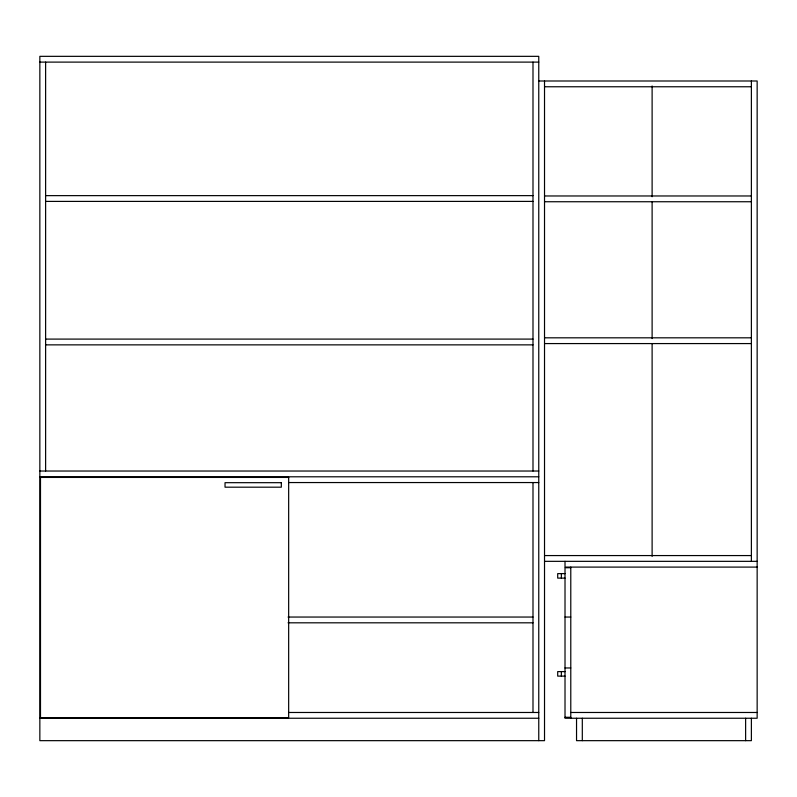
<?xml version="1.0" encoding="UTF-8"?>
<svg xmlns="http://www.w3.org/2000/svg" width="797" height="797" viewBox="0 0 797 797"><rect width="100%" height="100%" fill="white"/><g stroke="black" fill="none" stroke-linecap="round" stroke-linejoin="round"><path stroke-width="1.2" d="M39.85 62.106L538.762 62.106M538.762 80.995L757.15 80.995L757.15 718.246L565.013 718.246L565.013 567.733L570.782 567.733M544.52 86.763L751.382 86.763M45.618 195.634L532.994 195.634M544.52 195.972L751.382 195.972M45.618 201.402L532.994 201.402M544.52 201.741L751.382 201.741M544.52 337.818L751.382 337.818M45.618 339.094L532.994 339.094M544.52 343.577L751.382 343.577M45.618 344.862L532.994 344.862M39.85 471.027L538.762 471.027M39.85 476.795L538.762 476.795M288.683 482.554L538.762 482.554M544.52 555.569L751.382 555.569M544.52 561.337L757.15 561.337M757.15 567.095L565.013 567.095L565.013 561.337M565.013 573.621L557.701 573.621L557.701 578.124L565.013 578.124M288.056 617.047L532.994 617.047M565.013 617.047L570.782 617.047M288.056 622.816L532.994 622.816M565.013 667.966L570.782 667.966M565.013 671.612L557.701 671.612L557.701 676.115L565.013 676.115M288.683 712.478L538.762 712.478M570.782 712.478L757.15 712.478M565.013 717.28L570.782 717.28M39.85 718.246L538.762 718.246M751.382 80.995L751.382 561.337M751.382 718.246L751.382 740.662L576.54 740.662L576.54 718.246M745.623 718.246L745.623 740.662M652.115 85.976L652.115 196.729M652.115 201.701L652.115 338.586M652.115 343.567L652.115 556.356M582.308 718.246L582.308 740.662M570.782 567.095L570.782 718.246M561.357 573.621L561.357 578.124M561.357 671.612L561.357 676.115M544.52 80.995L544.52 740.662L39.85 740.662L39.85 56.338L538.762 56.338L538.762 740.662M532.994 62.106L532.994 471.027M532.994 482.554L532.994 712.478M45.618 62.106L45.618 471.027M288.663 477.433L40.488 477.433L40.488 717.599L288.663 717.599L288.663 477.433M281.331 482.683L225.033 482.683L225.033 487.186L281.331 487.186L281.331 482.683"/></g></svg>
